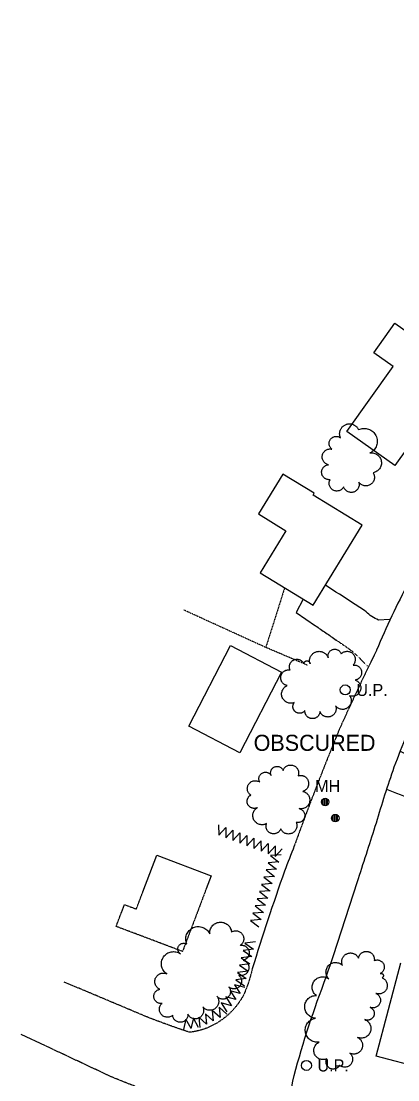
# Model space of a CAD drawing. Header units: feet. Extents: x 1024280 to 1029256, y 89370 to 94536.
# Drawn here: x 1027192 to 1027379, y 92537 to 93064 of the extents above; entities that cross this region are included whole.
import ezdxf
from ezdxf.enums import TextEntityAlignment as Align

# ---------------------------------------------------------------- set-up
doc = ezdxf.new("R2010")
doc.units = ezdxf.units.FT
doc.header["$MEASUREMENT"] = 0
for name, pattern in [('HIDDEN', [0.375, 0.25, -0.125]), ('HIDDEN2', [0.1875, 0.125, -0.0625]), ('LTP600', [100, 100, 0]), ('LTP602', [100, 100, 0])]:
    doc.linetypes.add(name, pattern=pattern)
for name, color, linetype in [('BLDG_OBS', 11, 'HIDDEN'), ('BUILDING', 11, 'Continuous'), ('DRIVE', 10, 'Continuous'), ('DRIVE_OBSCURED', 10, 'HIDDEN2'), ('HEDGE', 9, 'LTP602'), ('MH', 10, 'Continuous'), ('MH_OBS', 10, 'Continuous'), ('OBFENCE', 10, 'HIDDEN2'), ('OBS_PAVE', 10, 'HIDDEN'), ('PAVED_RD', 10, 'Continuous'), ('TEXT', 9, 'Continuous'), ('TREELINE', 9, 'LTP600'), ('UPOLE_OBSCURED', 10, 'Continuous')]:
    doc.layers.add(name, color=color, linetype=linetype)

# ---------------------------------------------------------------- blocks, each defined once
blk = doc.blocks.new('UPOLE2')
blk.add_circle((0, 0), 0.5)
blk = doc.blocks.new('MH')
for p, q in [((-0.316406, -0.339844), (-0.316406, 0.349609)), ((-0.146484, 0.458984), (-0.146484, -0.427734)), ((0, -0.458984), (0, 0.474609)), ((0.146484, 0.443359), (0.146484, -0.435547)), ((0.302734, -0.332031), (0.302734, 0.365234))]:
    blk.add_line(p, q)
blk.add_circle((0, 0.007813), 0.470703)
blk = doc.blocks.new('HEDGE')
for p, q in [((-0.376953, 0.365234), (0, -0.617188)), ((0, -0.617188), (0.378906, 0.365234))]:
    blk.add_line(p, q)
blk = doc.blocks.new('MHO')
for p, q in [((-0.316406, -0.339844), (-0.316406, 0.349609)), ((-0.146484, 0.458984), (-0.146484, -0.427734)), ((0, -0.458984), (0, 0.474609)), ((0.146484, 0.443359), (0.146484, -0.435547)), ((0.302734, -0.332031), (0.302734, 0.365234))]:
    blk.add_line(p, q)
blk.add_circle((0, 0.007813), 0.470703)

msp = doc.modelspace()

# ---------------------------------------------------------------- linework, layer by layer
at = {"layer": 'BLDG_OBS', "flags": 128}
for points in [[(1027283.89, 92631.71), (1027272.06, 92600.45), (1027239.04, 92612.94), (1027241.68, 92619.92)], [(1027244.65, 92623.25), (1027249.07, 92621.58), (1027252.32, 92630.15)]]:
    msp.add_lwpolyline(points, dxfattribs=at)
at = {"layer": 'BUILDING'}
for p, q in [((1027367.2, 92898.56), (1027377.65, 92913.32)), ((1027377.65, 92913.32), (1027386.86, 92906.81)), ((1027376.81, 92891.76), (1027367.2, 92898.56)), ((1027353.82, 92859.28), (1027376.81, 92891.76)), ((1027399.47, 92873.06), (1027377.74, 92842.36)), ((1027377.74, 92842.36), (1027353.82, 92859.28)), ((1027321.98, 92838.18), (1027309.8, 92818.3)), ((1027337.62, 92828.59), (1027321.98, 92838.18)), ((1027337.05, 92827.66), (1027337.62, 92828.59)), ((1027361.49, 92812.68), (1027337.05, 92827.66)), ((1027309.8, 92818.3), (1027323.49, 92809.91)), ((1027323.49, 92809.91), (1027310.69, 92789.01)), ((1027337.07, 92772.84), (1027361.49, 92812.68)), ((1027310.69, 92789.01), (1027337.07, 92772.84)), ((1027275.13, 92712.58), (1027296.01, 92752.73)), ((1027296.01, 92752.73), (1027321.37, 92739.55)), ((1027321.37, 92739.55), (1027300.49, 92699.39)), ((1027300.49, 92699.39), (1027275.13, 92712.58)), ((1027252.32, 92630.15), (1027259.22, 92648.4)), ((1027259.22, 92648.4), (1027286.33, 92638.14)), ((1027286.33, 92638.14), (1027283.89, 92631.71)), ((1027241.68, 92619.92), (1027243.16, 92623.82)), ((1027243.16, 92623.82), (1027244.65, 92623.25)), ((1027368.42, 92548.3), (1027380.72, 92594.86)), ((1027395.5, 92541.15), (1027368.42, 92548.3))]:
    msp.add_line(p, q, dxfattribs=at)
at = {"layer": 'DRIVE', "flags": 128}
for points in [[(1027375.09, 92765.75), (1027369.62, 92765.49, -0.119584), (1027363.39, 92769.64, 0.002174), (1027357.16, 92773.79, 0.002415), (1027343.15, 92782.76)], [(1027332.02, 92775.94), (1027328.64, 92769.3), (1027338.19, 92762.65, 0.00071), (1027343.35, 92759.09, 0.00071), (1027348.51, 92755.54)], [(1027373.5, 92681.24, -0.013726), (1027387, 92675.84), (1027401.05, 92668.26), (1027410.33, 92685.37), (1027380.5, 92700)]]:
    msp.add_lwpolyline(points, format="xyb", dxfattribs=at)
at = {"layer": 'DRIVE_OBSCURED', "flags": 128}
msp.add_lwpolyline([(1027348.51, 92755.54), (1027354.61, 92751.34), (1027355.94, 92750.33, -0.024514), (1027364.07, 92742.53)], format="xyb", dxfattribs=at)
at = {"layer": 'OBFENCE', "flags": 128}
for points in [[(1027322.86, 92781.55), (1027313.48, 92751.83)], [(1027334.31, 92742.95), (1027333.11, 92743.47), (1027313.48, 92751.83), (1027272.68, 92770.47)]]:
    msp.add_lwpolyline(points, dxfattribs=at)
at = {"layer": 'OBS_PAVE', "flags": 128}
for points in [[(1027368.6, 92750.49, 0.007331), (1027350.07, 92711.08, 0.010482), (1027327.65, 92652.99)], [(1027306.74, 92591.75, -0.045598), (1027302.49, 92578.86, -0.146948), (1027287.8, 92564.06, -0.105629), (1027275.41, 92560.24, -0.009101), (1027255.35, 92567.45), (1027219.48, 92582.57)], [(1027268.09, 92433.84, -0.000949), (1027275.44, 92469.71, -0.000813), (1027278.7, 92485.05, 0.057822), (1027281.95, 92500.39, 0.072486), (1027280.37, 92513.66, 0.092764), (1027271.6, 92524.35, 0.094843), (1027254.17, 92531.18, -0.008452), (1027236.74, 92538), (1027203.95, 92553.43)]]:
    msp.add_lwpolyline(points, format="xyb", dxfattribs=at)
at = {"layer": 'PAVED_RD', "flags": 128}
for points in [[(1027540.75, 93063.66, -0.175456), (1027582.9, 93043.93, -0.108479), (1027586.48, 93031.86), (1027584.41, 93022.79, -0.014155), (1027520.3, 92948.27, -0.003713), (1027486.56, 92911.31, 0.009025), (1027452.83, 92874.35, 0.01959), (1027403.11, 92812.24, 0.019003), (1027384.48, 92784.24, 0.019419), (1027368.6, 92750.49)], [(1027323.72, 92515.78, -0.011699), (1027327.56, 92538.75, -0.025965), (1027343.59, 92587.77, 0.000917), (1027359.62, 92636.79, 0.000519), (1027368.52, 92664.56, -0.013526), (1027377.42, 92692.33, -0.036647), (1027406.56, 92755.98, -0.034962)], [(1027327.65, 92652.99, 0.00258), (1027322.82, 92640.49, 0.009875), (1027306.74, 92591.75)]]:
    msp.add_lwpolyline(points, format="xyb", dxfattribs=at)
for points in [[(1027219.48, 92582.57), (1027213.15, 92585.23)], [(1027203.95, 92553.43), (1027191.79, 92559.15)]]:
    msp.add_lwpolyline(points, dxfattribs=at)
at = {"layer": 'TREELINE', "flags": 128}
for points in [[(1027359.65, 92860.28, -1), (1027365.29, 92848.66, -1), (1027366.84, 92838.85, -1), (1027359.75, 92834.2, -1), (1027352.24, 92831.76, -1), (1027345.44, 92835.35, -1), (1027344.63, 92842.84, -1), (1027346.38, 92850.56, -1), (1027350.68, 92856.19, -1), (1027359.65, 92860.28, -1), (1027359.65, 92860.28)], [(1027335.49, 92743.63, -1), (1027344.6, 92746.59, -1), (1027350.95, 92748.65, -1), (1027356.88, 92743.05, -1), (1027357.98, 92735.62, -1), (1027355.18, 92727.77, -1), (1027348.22, 92722.76, -1), (1027340.44, 92719.92, -1), (1027332.96, 92720.37, -1), (1027327.66, 92724.42, -1), (1027324.18, 92732.85, -1), (1027325.55, 92740.62, -1), (1027332.46, 92743.71, -1), (1027335.49, 92743.63)], [(1027316.14, 92688.07, -1), (1027322.12, 92690.64, -1), (1027329.58, 92687.98, -1), (1027331.9, 92680.16, -1), (1027330.1, 92671.6, -1), (1027328.66, 92664.72, -1), (1027320.94, 92661.52, -1), (1027313.84, 92664.1, -1), (1027309.41, 92672.13, -1), (1027306, 92678.3, -1), (1027310.48, 92684.8, -1), (1027316.14, 92688.07, -1), (1027316.14, 92688.07)], [(1027274.22, 92604.06, -1), (1027285.63, 92609.16, -1), (1027296.4, 92610.15, -1), (1027300.7, 92603.49, -1), (1027302.22, 92596.1, -1), (1027300.09, 92588.58, -1), (1027295.15, 92582.74, -1), (1027289.17, 92578.22, -1), (1027282.14, 92572.9, -1), (1027274.73, 92569.2, -1), (1027267.16, 92568.73, -1), (1027261.87, 92574.62, -1), (1027260.77, 92581.62, -1), (1027264.2, 92589.33, -1), (1027271, 92599.32, -1), (1027274.22, 92604.06)], [(1027371.33, 92587.34, -1), (1027368.23, 92579.61, -1), (1027365.4, 92572.66, -1), (1027362.84, 92566.51, -1), (1027359.15, 92557.66, -1), (1027355.35, 92549.78, -1), (1027350.14, 92543.82, -1), (1027343.82, 92547.01, -1), (1027340.08, 92555.31, -1), (1027338.26, 92567.26, -1), (1027338.65, 92578.5, -1), (1027344.81, 92586.82, -1), (1027351.66, 92593.53, -1), (1027359.63, 92597.14, -1), (1027367.45, 92595.92, -1), (1027370.37, 92589.47, -1), (1027371.33, 92587.34)]]:
    msp.add_lwpolyline(points, format="xyb", close=True, dxfattribs=at)

# ---------------------------------------------------------------- block references
at = {"layer": 'HEDGE', "yscale": 5, "zscale": 5}
for p, xscale, rotation in [((1027291.15, 92661.2), 4.999999999997689, 339.2949200000534), ((1027294.66, 92659.88), 4.999999999997689, 339.2949200000534), ((1027298.17, 92658.55), 4.999999999997689, 339.2949200000534), ((1027301.67, 92657.23), 4.999999999997689, 339.2949200000534), ((1027305.18, 92655.9), 4.999999999997689, 339.2949200000534), ((1027308.69, 92654.57), 4.999999999997689, 339.2949200000534), ((1027312.2, 92653.25), 4.999999999997689, 339.2949200000534), ((1027315.71, 92651.92), 4.999999999997689, 339.2949200000534), ((1027319.21, 92650.6), 4.999999999997689, 339.2949200000534), ((1027317.67, 92643.74), 5.000000000005686, 253.0154889998658), ((1027318.77, 92647.33), 5.000000000005686, 253.0154889998658), ((1027316.57, 92640.16), 5.000000000005686, 253.0154889998658), ((1027314.38, 92632.98), 5.000000000005686, 253.0154889998658), ((1027315.48, 92636.57), 5.000000000005686, 253.0154889998658), ((1027313.29, 92629.4), 5.000000000005686, 253.0154889998658), ((1027311.1, 92622.22), 5.000000000005686, 253.0154889998658), ((1027312.19, 92625.81), 5.000000000005686, 253.0154889998658), ((1027310, 92618.64), 5.000000000005686, 253.0154889998658), ((1027308.91, 92615.05), 5.000000000005686, 253.0154889998658), ((1027306.12, 92603.82), 4.9999999999888, 255.9676550001959), ((1027304.3, 92596.55), 4.9999999999888, 255.9676550001959), ((1027305.21, 92600.19), 4.9999999999888, 255.9676550001959), ((1027303.39, 92592.91), 4.9999999999888, 255.9676550001959), ((1027301.57, 92585.63), 4.9999999999888, 255.9676550001959), ((1027302.48, 92589.27), 4.9999999999888, 255.9676550001959), ((1027298.23, 92579.07), 4.99999999996882, 233.9546200004733), ((1027300.44, 92582.1), 4.99999999996882, 233.9546200004733), ((1027296.03, 92576.04), 4.99999999996882, 233.9546200004733), ((1027288.24, 92568.33), 4.999999999996682, 206.0618670001063), ((1027291.61, 92569.98), 4.999999999996682, 206.0618670001063), ((1027293.82, 92573), 4.99999999996882, 233.9546200004733), ((1027274.18, 92563.66), 5.000000000046741, 187.6815899998445), ((1027277.9, 92564.16), 5.000000000046741, 187.6815899998445), ((1027281.5, 92565.04), 4.999999999996682, 206.0618670001063), ((1027284.87, 92566.69), 4.999999999996682, 206.0618670001063)]:
    msp.add_blockref('HEDGE', p, dxfattribs=dict(at, xscale=xscale, rotation=rotation))
at = {"layer": 'MH', "xscale": 4, "yscale": 4, "zscale": 4}
msp.add_blockref('MH', (1027348.03, 92666.81), dxfattribs=at)
at = {"layer": 'MH_OBS', "xscale": 4, "yscale": 4, "zscale": 4}
msp.add_blockref('MHO', (1027343.03, 92674.81), dxfattribs=at)
at = {"layer": 'UPOLE_OBSCURED', "xscale": 5, "yscale": 5, "zscale": 5}
for p in [(1027353.03, 92730.67), (1027333.69, 92543.71)]:
    msp.add_blockref('UPOLE2', p, dxfattribs=at)

# ---------------------------------------------------------------- texts
at = {"layer": 'MH_OBS'}
msp.add_text('MH', height=6, dxfattribs=at).set_placement((1027338.03, 92679.81))
at = {"layer": 'TEXT'}
msp.add_text('OBSCURED', height=8, dxfattribs=at).set_placement((1027337.77, 92704.35), align=Align.MIDDLE_CENTER)
at = {"layer": 'UPOLE_OBSCURED'}
for p in [(1027358.53, 92727.67), (1027339.19, 92540.71)]:
    msp.add_text('U.P.', height=6, dxfattribs=at).set_placement(p)

doc.saveas('drawing.dxf')
